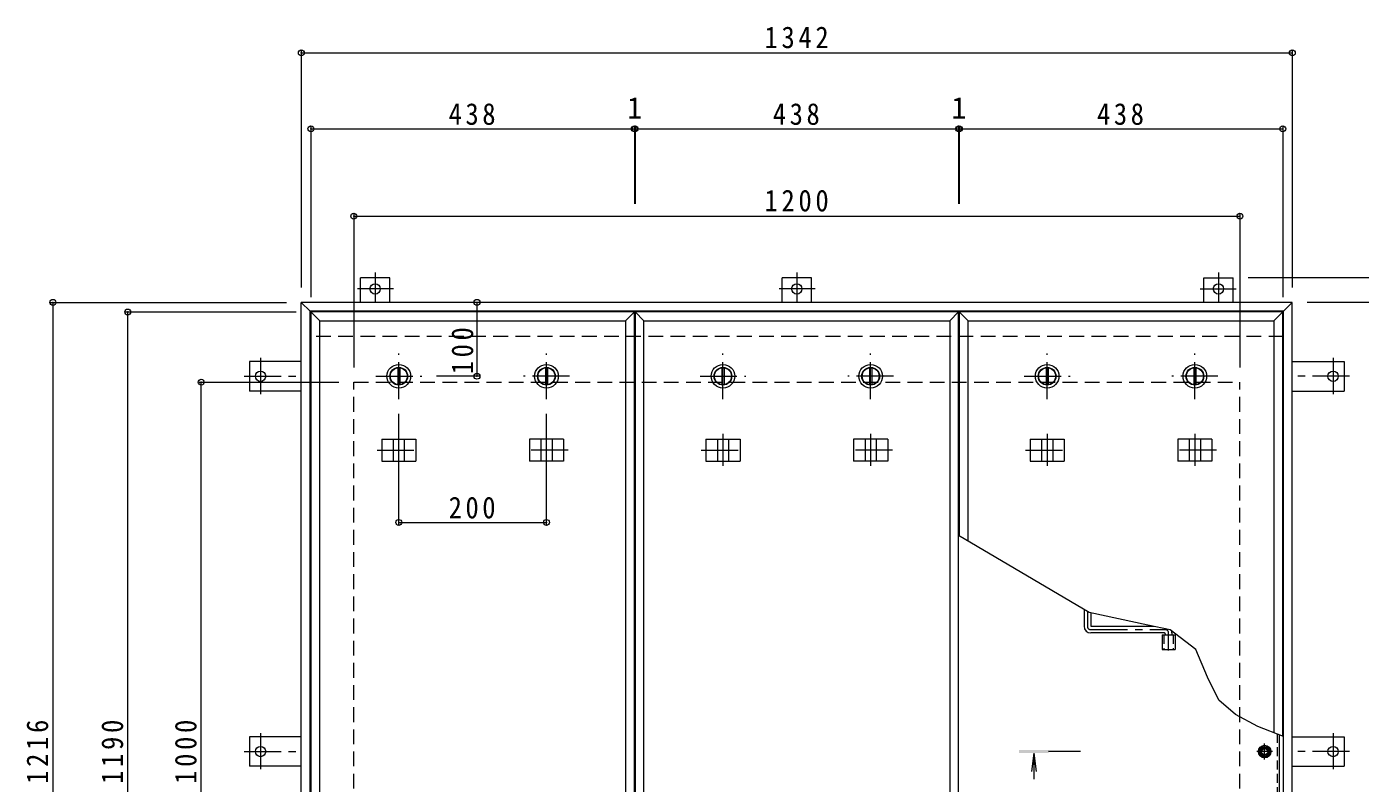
# Model space of a CAD drawing. Units: millimetres on the paper, enlarged 2 times, with parts at other scales. Extents: x -524 to 544, y -392 to 369.
# Drawn here: x -498.4 to -137.2, y 153 to 357.8 of the extents above; entities that cross this region are included whole.
import ezdxf
from ezdxf.enums import TextEntityAlignment as Align

# ---------------------------------------------------------------- set-up
doc = ezdxf.new("R2010")
doc.units = ezdxf.units.MM
doc.header["$LTSCALE"] = 2
doc.header["$PDMODE"] = 32
doc.header["$PDSIZE"] = 1.6
for name, pattern in [('CHAIN1', [8, 5, -1, 1, -1]), ('DASHED1', [1.8, 1.2, -0.6]), ('DASHED2', [3, 2, -1])]:
    doc.linetypes.add(name, pattern=pattern)
for name, color, linetype, lineweight in [('0-1_躯体', 2, 'DASHED2', 9), ('0-2_仕上', 3, 'Continuous', 9), ('0-3_建具', 4, 'Continuous', 9), ('0-5_寸法', 7, 'Continuous', 9), ('0-6_ハッチ', 6, 'Continuous', 9), ('0-7', 5, 'Continuous', 5), ('0-A', 3, 'CHAIN1', 9), ('0-B', 2, 'Continuous', 9), ('0-C', 2, 'Continuous', 9), ('0-E', 3, 'Continuous', 9), ('0-F', 7, 'Continuous', 9)]:
    doc.layers.add(name, color=color, linetype=linetype, lineweight=lineweight)
doc.styles.add('ＭＳ ゴシック', font='')
doc.styles.get('ＭＳ ゴシック').set_extended_font_data('MS Gothic')

msp = doc.modelspace()

# ---------------------------------------------------------------- linework, layer by layer
at = {"layer": '0-1_躯体'}
for p, q in [((-158.008, 273.987), (-421.608, 273.987)), ((-409.808, 61.587), (-409.808, 261.587)), ((-409.808, 261.587), (-169.808, 261.587)), ((-169.808, 61.587), (-169.808, 261.587))]:
    msp.add_line(p, q, dxfattribs=at)
at = {"layer": '0-2_仕上'}
for p, q in [((-421.408, 280.587), (-421.408, 42.586)), ((-333.808, 280.587), (-421.408, 280.587)), ((-419.008, 278.187), (-336.208, 278.187)), ((-336.208, 278.187), (-333.808, 280.587)), ((-336.208, 278.187), (-336.208, 44.986)), ((-333.808, 42.586), (-333.808, 280.587)), ((-333.608, 280.587), (-333.608, 42.586)), ((-246.008, 280.587), (-333.608, 280.587)), ((-331.208, 278.187), (-248.408, 278.187)), ((-248.408, 278.187), (-246.008, 280.587)), ((-248.408, 278.187), (-248.408, 44.986)), ((-246.008, 42.586), (-246.008, 280.587)), ((-243.408, 278.187), (-245.808, 280.587)), ((-158.208, 280.587), (-245.808, 280.587)), ((-245.808, 280.587), (-245.808, 219.981)), ((-243.408, 278.187), (-160.608, 278.187)), ((-243.408, 218.569), (-243.408, 278.187)), ((-160.608, 278.187), (-158.208, 280.587)), ((-160.608, 278.187), (-160.608, 166.67)), ((-158.208, 165.741), (-158.208, 280.587)), ((-190.838, 193.187), (-190.838, 189.187)), ((-190.838, 193.187), (-187.378, 193.187)), ((-187.378, 193.187), (-187.378, 189.187)), ((-190.838, 189.187), (-187.378, 189.187))]:
    msp.add_line(p, q, dxfattribs=at)
at = {"layer": '0-2_仕上', "linetype": 'DASHED1'}
for p, q in [((-190.378, 193.187), (-190.378, 189.187)), ((-187.838, 193.187), (-187.838, 189.187))]:
    msp.add_line(p, q, dxfattribs=at)
at = {"layer": '0-2_仕上', "color": 4}
for q in [(-226.261, 156.229), (-224.956, 156.229), (-225.608, 154.066)]:
    msp.add_line((-225.608, 161.187), q, dxfattribs=at)
at = {"layer": '0-2_仕上', "color": 4, "linetype": 'CHAIN1'}
msp.add_line((-213.008, 161.587), (-221.608, 161.587), dxfattribs=at)
at = {"layer": '0-2_仕上'}
for points in [[(-419.008, 44.986), (-419.008, 278.187), (-421.408, 280.587)], [(-331.208, 44.986), (-331.208, 278.187), (-333.608, 280.587)]]:
    msp.add_lwpolyline(points, dxfattribs=at)
at = {"layer": '0-2_仕上', "color": 4}
msp.add_solid([(-229.608, 161.187), (-229.608, 161.987), (-221.608, 161.187), (-221.608, 161.987)], dxfattribs=at)
at = {"layer": '0-3_建具', "color": 2}
for p, q in [((-424.008, 283.187), (-421.608, 280.787)), ((-424.008, 39.987), (-424.008, 283.187)), ((-155.608, 283.187), (-424.008, 283.187)), ((-155.608, 283.187), (-158.008, 280.787)), ((-155.608, 39.987), (-155.608, 283.187)), ((-421.608, 42.387), (-421.608, 280.787)), ((-158.008, 280.787), (-421.608, 280.787)), ((-158.008, 42.387), (-158.008, 280.787))]:
    msp.add_line(p, q, dxfattribs=at)
at = {"layer": '0-3_建具'}
for p, q in [((-402.226, 246.187), (-392.991, 246.187)), ((-402.226, 246.187), (-402.226, 240.187)), ((-399.108, 246.187), (-399.108, 240.187)), ((-396.108, 246.187), (-396.108, 240.187)), ((-392.991, 246.187), (-392.991, 240.187)), ((-352.991, 246.187), (-362.226, 246.187)), ((-362.226, 246.187), (-362.226, 240.187)), ((-359.108, 246.187), (-359.108, 240.187)), ((-356.108, 246.187), (-356.108, 240.187)), ((-352.991, 246.187), (-352.991, 240.187)), ((-314.426, 246.187), (-305.191, 246.187)), ((-314.426, 246.187), (-314.426, 240.187)), ((-311.308, 246.187), (-311.308, 240.187)), ((-308.308, 246.187), (-308.308, 240.187)), ((-305.191, 246.187), (-305.191, 240.187)), ((-265.191, 246.187), (-274.426, 246.187)), ((-274.426, 246.187), (-274.426, 240.187)), ((-271.308, 246.187), (-271.308, 240.187)), ((-268.308, 246.187), (-268.308, 240.187)), ((-265.191, 246.187), (-265.191, 240.187)), ((-226.626, 246.187), (-217.391, 246.187)), ((-226.626, 246.187), (-226.626, 240.187)), ((-223.508, 246.187), (-223.508, 240.187)), ((-220.508, 246.187), (-220.508, 240.187)), ((-217.391, 246.187), (-217.391, 240.187)), ((-177.391, 246.187), (-186.626, 246.187)), ((-186.626, 246.187), (-186.626, 240.187)), ((-183.508, 246.187), (-183.508, 240.187)), ((-180.508, 246.187), (-180.508, 240.187)), ((-177.391, 246.187), (-177.391, 240.187)), ((-402.226, 240.187), (-392.991, 240.187)), ((-352.991, 240.187), (-362.226, 240.187)), ((-314.426, 240.187), (-305.191, 240.187)), ((-265.191, 240.187), (-274.426, 240.187)), ((-226.626, 240.187), (-217.391, 240.187)), ((-177.391, 240.187), (-186.626, 240.187))]:
    msp.add_line(p, q, dxfattribs=at)
at = {"layer": '0-3_建具', "linetype": 'CHAIN1'}
for p, q in [((-309.808, 247.61), (-309.808, 238.962)), ((-269.808, 247.61), (-269.808, 238.962)), ((-222.008, 247.61), (-222.008, 238.962)), ((-182.008, 247.61), (-182.008, 238.962)), ((-403.49, 243.187), (-391.726, 243.187)), ((-351.726, 243.187), (-363.49, 243.187)), ((-315.69, 243.187), (-303.926, 243.187)), ((-263.926, 243.187), (-275.69, 243.187)), ((-227.89, 243.187), (-216.126, 243.187)), ((-176.126, 243.187), (-187.89, 243.187))]:
    msp.add_line(p, q, dxfattribs=at)
at = {"layer": '0-5_寸法'}
for points in [[(-194.697, 195.828), (-210.586, 199.252), (-246.008, 220.099)], [(-158.008, 165.663), (-164.916, 168.338), (-170.963, 171.623), (-175.477, 175.471), (-178.548, 181.76), (-181.711, 189.252), (-188.704, 194.496), (-194.697, 195.828)]]:
    msp.add_lwpolyline(points, dxfattribs=at)
at = {"layer": '0-6_ハッチ'}
for p, q in [((-212.008, 200.089), (-212.008, 195.487)), ((-210.208, 199.17), (-210.208, 195.687)), ((-210.008, 195.487), (-193.159, 195.487)), ((-190.208, 193.687), (-210.208, 193.687)), ((-190.008, 193.487), (-190.008, 193.187)), ((-188.208, 193.687), (-188.208, 193.187))]:
    msp.add_line(p, q, dxfattribs=at)
at = {"layer": '0-6_ハッチ', "linetype": 'CHAIN1'}
for p, q in [((-211.108, 199.559), (-211.108, 195.489)), ((-210.206, 194.587), (-190.003, 194.587)), ((-189.108, 188.91), (-189.108, 193.691))]:
    msp.add_line(p, q, dxfattribs=at)
at = {"layer": '0-6_ハッチ'}
for centre, radius, start, end in [((-210.208, 195.487), 1.8, 180, 270), ((-210.008, 195.687), 0.2, 180, 270), ((-190.208, 193.487), 0.2, 0, 90), ((-190.008, 193.687), 1.8, 0, 15.75917)]:
    msp.add_arc(centre, radius, start, end, dxfattribs=at)
at = {"layer": '0-6_ハッチ', "linetype": 'CHAIN1'}
for centre, radius, start, end in [((-210.206, 195.489), 0.902, 180, 270), ((-190.008, 193.687), 0.9, 360, 89.70431)]:
    msp.add_arc(centre, radius, start, end, dxfattribs=at)
at = {"layer": '0-7'}
for radius in [1, 0.838]:
    msp.add_circle((-163.108, 161.587), radius, dxfattribs=at)
at = {"layer": '0-A', "linetype": 'DASHED1'}
msp.add_line((-159.748, 166.337), (-159.748, 51.527), dxfattribs=at)
at = {"layer": '0-A'}
for p, q in [((-163.108, 159.451), (-163.108, 163.722)), ((-160.972, 161.587), (-165.244, 161.587))]:
    msp.add_line(p, q, dxfattribs=at)
at = {"layer": '0-A', "linetype": 'Continuous'}
msp.add_line((-159.108, 50.887), (-159.108, 166.089), dxfattribs=at)
at = {"layer": '0-B'}
for p, q in [((-164.608, 161.587), (-163.858, 162.887)), ((-163.858, 162.887), (-162.359, 162.887)), ((-161.608, 161.587), (-162.359, 162.887)), ((-164.608, 161.587), (-163.858, 160.287)), ((-163.858, 160.287), (-162.359, 160.287)), ((-161.608, 161.587), (-162.359, 160.287))]:
    msp.add_line(p, q, dxfattribs=at)
for radius in [1.7, 1.3]:
    msp.add_circle((-163.108, 161.587), radius, dxfattribs=at)
at = {"layer": '0-C', "linetype": 'CHAIN1'}
for p, q in [((-397.608, 256.987), (-397.608, 269.387)), ((-357.608, 256.987), (-357.608, 269.387)), ((-309.808, 256.987), (-309.808, 269.387)), ((-269.808, 256.987), (-269.808, 269.387)), ((-222.008, 256.987), (-222.008, 269.387)), ((-182.008, 256.987), (-182.008, 269.387)), ((-403.808, 263.187), (-391.408, 263.187)), ((-351.408, 263.187), (-363.808, 263.187)), ((-316.008, 263.187), (-303.608, 263.187)), ((-263.608, 263.187), (-276.008, 263.187)), ((-228.208, 263.187), (-215.808, 263.187)), ((-175.808, 263.187), (-188.208, 263.187))]:
    msp.add_line(p, q, dxfattribs=at)
at = {"layer": '0-C'}
for p, q in [((-397.908, 265.467), (-397.908, 260.906)), ((-397.308, 265.467), (-397.308, 260.906)), ((-357.908, 265.467), (-357.908, 260.906)), ((-357.308, 265.467), (-357.308, 260.906)), ((-310.108, 265.467), (-310.108, 260.906)), ((-309.508, 265.467), (-309.508, 260.906)), ((-270.108, 265.467), (-270.108, 260.906)), ((-269.508, 265.467), (-269.508, 260.906)), ((-222.308, 265.467), (-222.308, 260.906)), ((-221.708, 265.467), (-221.708, 260.906)), ((-182.308, 265.467), (-182.308, 260.906)), ((-181.708, 265.467), (-181.708, 260.906))]:
    msp.add_line(p, q, dxfattribs=at)
for centre, radius in [((-397.608, 263.187), 3.2), ((-397.608, 263.187), 2.4), ((-397.608, 263.187), 2.3), ((-357.608, 263.187), 3.2), ((-357.608, 263.187), 2.4), ((-357.608, 263.187), 2.3), ((-309.808, 263.187), 3.2), ((-309.808, 263.187), 2.4), ((-309.808, 263.187), 2.3), ((-269.808, 263.187), 3.2), ((-269.808, 263.187), 2.4), ((-269.808, 263.187), 2.3), ((-222.008, 263.187), 3.2), ((-222.008, 263.187), 2.4), ((-222.008, 263.187), 2.3), ((-182.008, 263.187), 3.2), ((-182.008, 263.187), 2.4), ((-182.008, 263.187), 2.3)]:
    msp.add_circle(centre, radius, dxfattribs=at)
at = {"layer": '0-E'}
for p, q in [((-400.008, 289.827), (-408.008, 289.827)), ((-408.008, 283.187), (-408.008, 289.827)), ((-400.008, 283.187), (-400.008, 289.827)), ((-285.808, 289.827), (-293.808, 289.827)), ((-293.808, 283.187), (-293.808, 289.827)), ((-285.808, 283.187), (-285.808, 289.827)), ((-179.608, 289.827), (-171.608, 289.827)), ((-179.608, 283.187), (-179.608, 289.827)), ((-171.608, 283.187), (-171.608, 289.827)), ((-438.048, 267.187), (-438.048, 259.187)), ((-424.008, 267.187), (-438.048, 267.187)), ((-155.608, 267.187), (-141.568, 267.187)), ((-141.568, 267.187), (-141.568, 259.187)), ((-424.008, 259.187), (-438.048, 259.187)), ((-155.608, 259.187), (-141.568, 259.187)), ((-438.048, 165.587), (-438.048, 157.587)), ((-424.008, 165.587), (-438.048, 165.587)), ((-155.608, 165.587), (-141.568, 165.587)), ((-141.568, 165.587), (-141.568, 157.587)), ((-424.008, 157.587), (-438.048, 157.587)), ((-155.608, 157.587), (-141.568, 157.587))]:
    msp.add_line(p, q, dxfattribs=at)
at = {"layer": '0-E', "linetype": 'CHAIN1'}
for p, q in [((-404.008, 291.258), (-404.008, 283.226)), ((-289.808, 291.258), (-289.808, 283.226)), ((-175.608, 291.258), (-175.608, 283.226)), ((-399.04, 286.826), (-408.818, 286.826)), ((-284.84, 286.826), (-294.618, 286.826)), ((-180.576, 286.826), (-170.799, 286.826)), ((-435.048, 268.155), (-435.048, 258.377)), ((-144.568, 268.155), (-144.568, 258.377)), ((-439.48, 263.187), (-424.008, 263.187)), ((-140.136, 263.187), (-155.608, 263.187)), ((-435.048, 166.555), (-435.048, 156.777)), ((-144.568, 166.555), (-144.568, 156.777)), ((-439.48, 161.587), (-424.008, 161.587)), ((-140.136, 161.587), (-155.608, 161.587))]:
    msp.add_line(p, q, dxfattribs=at)
at = {"layer": '0-E'}
for centre in [(-404.008, 286.826), (-289.808, 286.826), (-175.608, 286.826), (-435.048, 263.187), (-144.568, 263.187), (-435.048, 161.587), (-144.568, 161.587)]:
    msp.add_circle(centre, 1.4, dxfattribs=at)
at = {"layer": '0-F'}
for p, q in [((-424.008, 351.329), (-424.008, 287.187)), ((-424.008, 350.729), (-155.608, 350.729)), ((-155.608, 351.329), (-155.608, 287.187)), ((-421.408, 330.77), (-421.408, 284.587)), ((-421.408, 330.17), (-333.808, 330.17)), ((-333.808, 330.77), (-333.808, 309.899)), ((-333.808, 330.17), (-333.608, 330.17)), ((-333.608, 330.77), (-333.608, 309.899)), ((-333.608, 330.17), (-246.008, 330.17)), ((-246.008, 330.77), (-246.008, 309.899)), ((-246.008, 330.17), (-245.808, 330.17)), ((-245.808, 330.77), (-245.808, 309.899)), ((-245.808, 330.17), (-158.208, 330.17)), ((-158.208, 330.77), (-158.208, 284.587)), ((-409.808, 307.13), (-409.808, 265.587)), ((-169.808, 307.13), (-169.808, 265.587)), ((-409.808, 306.53), (-169.808, 306.53)), ((-121.304, 289.827), (-167.608, 289.827)), ((-491.889, 283.187), (-428.008, 283.187)), ((-491.289, 283.187), (-491.289, 39.987)), ((-376.425, 283.187), (-376.425, 263.187)), ((-121.304, 283.187), (-151.608, 283.187)), ((-471.6, 280.587), (-425.408, 280.587)), ((-471, 42.587), (-471, 280.587)), ((-451.71, 261.587), (-413.808, 261.587)), ((-451.11, 61.587), (-451.11, 261.587)), ((-375.825, 263.187), (-387.408, 263.187)), ((-397.608, 223.021), (-397.608, 252.987)), ((-357.608, 223.021), (-357.608, 252.987)), ((-397.608, 223.621), (-357.608, 223.621))]:
    msp.add_line(p, q, dxfattribs=at)
for p in [(-424.008, 350.729), (-155.608, 350.729), (-421.408, 330.17), (-333.808, 330.17), (-333.608, 330.17), (-246.008, 330.17), (-245.808, 330.17), (-158.208, 330.17), (-409.808, 306.53), (-169.808, 306.53), (-491.289, 283.187), (-376.425, 283.187), (-471, 280.587), (-376.425, 263.187), (-451.11, 261.587), (-397.608, 223.621), (-357.608, 223.621)]:
    msp.add_point(p, dxfattribs=at)

# ---------------------------------------------------------------- texts
at = {"layer": '0-F', "color": 2, "style": 'ＭＳ ゴシック'}
for p in [(-335.708, 331.17), (-247.908, 331.17)]:
    msp.add_text('1', height=5.865, dxfattribs=at).set_placement(p, align=Align.BOTTOM_LEFT)
at = {"layer": '0-F', "color": 2, "char_height": 5.865, "attachment_point": 7, "style": 'ＭＳ ゴシック'}
for s, insert in [('\\T1.28;\\W0.9;1342', (-298.558, 351.929)), ('\\T1.27;\\W0.9;438', (-384.108, 331.17)), ('\\T1.27;\\W0.9;438', (-296.308, 331.17)), ('\\T1.27;\\W0.9;438', (-208.508, 331.17)), ('\\T1.28;\\W0.9;1200', (-298.558, 307.73)), ('\\T1.27;\\W0.9;200', (-384.108, 224.621))]:
    msp.add_mtext(s, dxfattribs=dict(at, insert=insert))
at = {"layer": '0-F', "color": 2, "char_height": 5.865, "attachment_point": 7, "rotation": 90, "style": 'ＭＳ ゴシック'}
for s, insert in [('\\T1.27;\\W0.9;100', (-377.384, 263.743)), ('\\T1.28;\\W0.9;1216', (-492.489, 152.837)), ('\\T1.28;\\W0.9;1190', (-472.2, 152.837)), ('\\T1.28;\\W0.9;1000', (-452.31, 152.837))]:
    msp.add_mtext(s, dxfattribs=dict(at, insert=insert))

doc.saveas('drawing.dxf')
